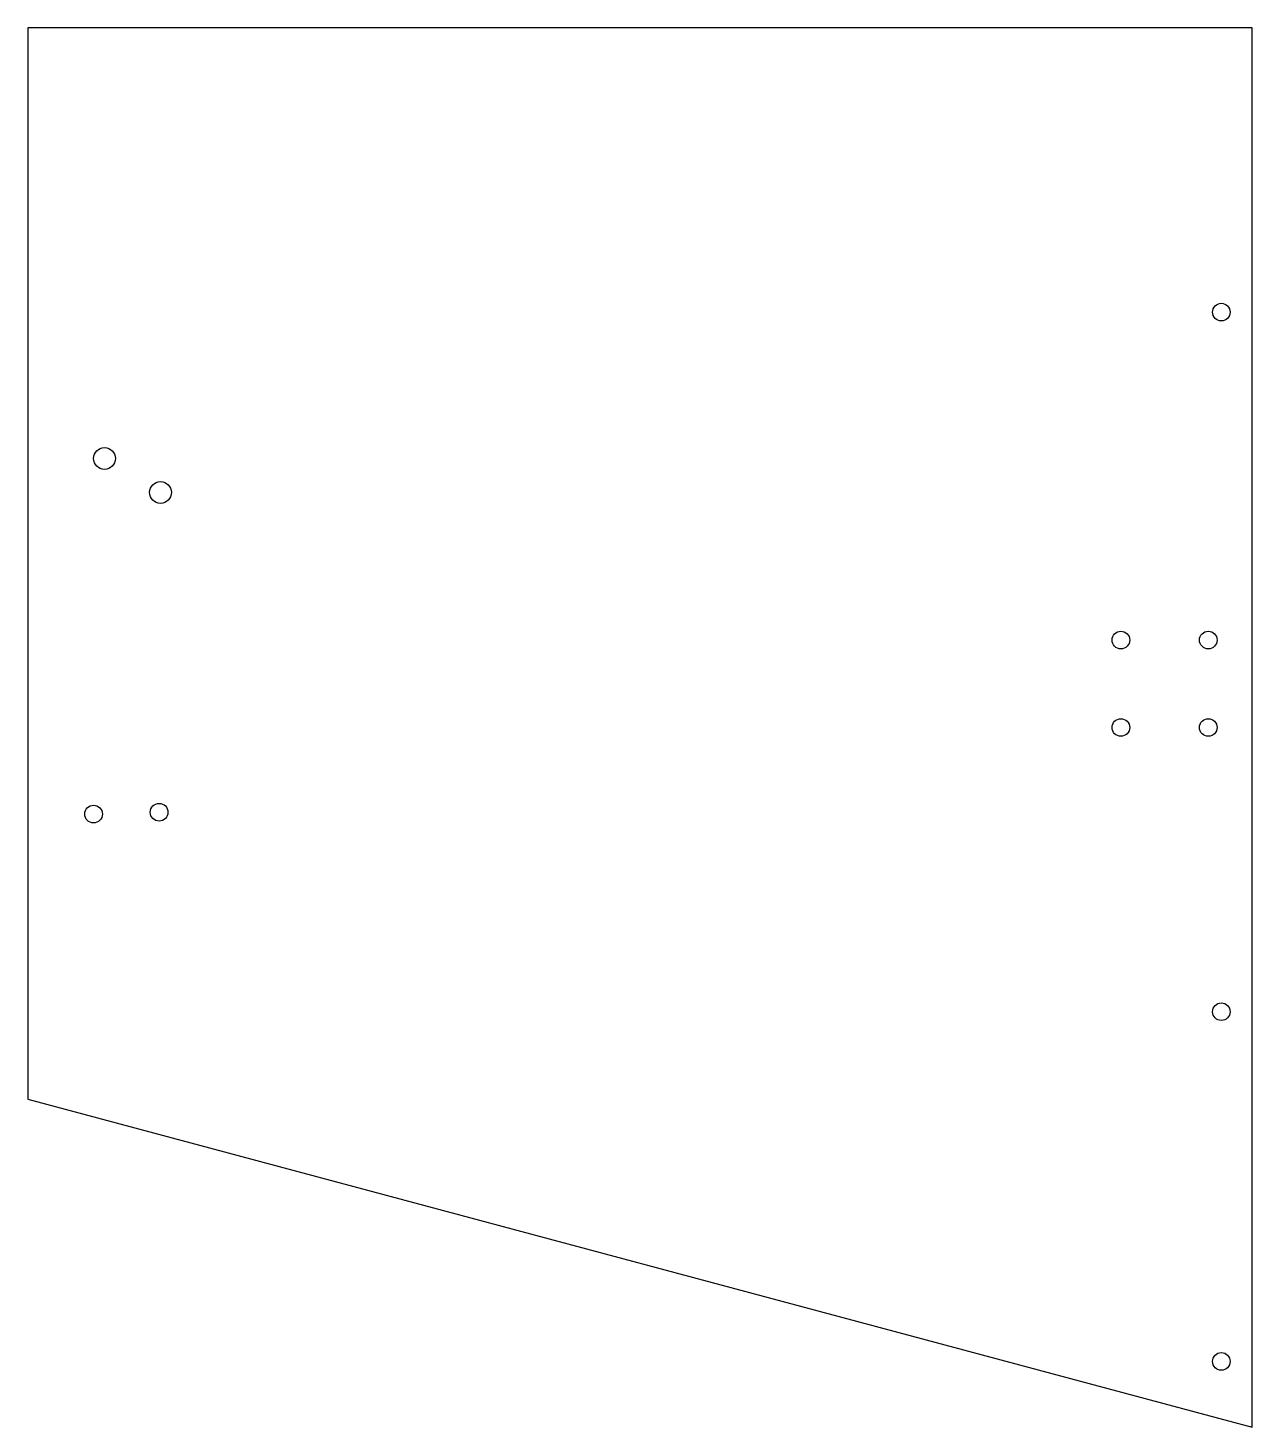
# Model space of a CAD drawing. Header units: inches. Extents: x -7 to 7, y -8 to 8.
import ezdxf

# ---------------------------------------------------------------- set-up
doc = ezdxf.new("R2010")
doc.units = ezdxf.units.IN
doc.header["$MEASUREMENT"] = 0

msp = doc.modelspace()

# ---------------------------------------------------------------- linework, layer by layer
msp.add_lwpolyline([(-7, -4.249), (7, -8), (7, 8), (-7, 8)], close=True)
for centre, radius in [((6.649, 4.75), 0.101), ((-6.125, 3.077), 0.125), ((-5.484, 2.688), 0.125), ((5.5, 1), 0.101), ((6.5, 1), 0.101), ((5.5, 0), 0.101), ((6.5, 0), 0.101), ((-6.25, -0.99), 0.101), ((-5.5, -0.969), 0.101), ((6.649, -3.25), 0.101), ((6.649, -7.25), 0.101)]:
    msp.add_circle(centre, radius)

doc.saveas('drawing.dxf')
